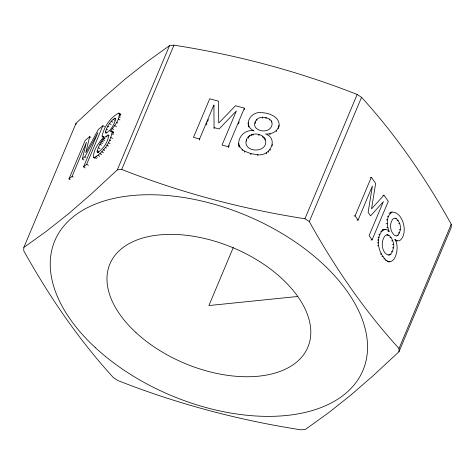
<?xml version="1.0" encoding="UTF-8"?>
<svg xmlns="http://www.w3.org/2000/svg" width="475" height="475" viewBox="0 0 475 475"><rect width="100%" height="100%" fill="white"/><g stroke="black" fill="none" stroke-linecap="round" stroke-linejoin="round"><path stroke-width="0.71" d="M102.725 136.847L104.114 136.468C99.168 142.274 93.373 149.435 93.391 157.308L94.032 157.599C103.431 152.635 110.972 141.663 112.177 131.243L111.696 131.011L110.016 131.569C114.113 126.421 119.676 120.246 119.338 113.353L118.726 113.092C110.206 117.444 104.102 126.884 102.077 136.105L103.823 137.554M23.809 247.493L23.75 250.776C48.996 296.157 78.399 339.287 113.454 377.69L117.836 380.522C176.837 403.798 238.361 420.137 301.025 429.833L305.467 429.382L328.035 413.161L350.027 395.764L373.13 375.731L398.952 351.779L451.191 227.507L451.25 224.224C426.004 178.843 396.601 135.713 361.546 97.31L357.164 94.478C298.163 71.203 236.639 54.863 173.975 45.167L169.533 45.618L146.965 61.839L124.972 79.236L101.87 99.269L76.048 123.221L23.809 247.493L46.378 231.272L68.37 213.875L91.473 193.842L117.295 169.89L169.533 45.618M76.024 124.533L76.048 123.221M199.553 140.101L199.577 139.003L213.898 104.933L214.077 128.713M213.869 106.578L213.887 105.48M238.759 143.278L239.246 147.167C236.402 138.213 244.661 128.844 254.066 130.868C242.167 125.602 250.711 111.055 261.262 112.664C269.159 112.759 280.856 117.123 278.956 126.95M242.197 150.599L242.22 149.506L240.445 147.618L239.275 145.528M244.346 109.778L244.376 108.134L235.499 105.747L218.732 123.084L218.536 101.181L209.695 98.8L193.485 137.364L199.577 139.003M244.53 152.232L244.548 151.139L242.22 149.506M246.525 141.188L246.555 139.543C249.559 131.213 264.302 132.709 265.768 141.152C266.528 154.328 241.781 152.047 246.555 139.543M248.087 123.892L248.11 122.799M248.455 138.207L248.484 136.562M248.787 127.045L248.811 125.946M249.755 136.586L249.779 135.488M250.853 154.743L250.871 153.645L244.548 151.139M251.269 135.791L251.293 134.698M252.961 135.304L252.985 134.205M255.128 123.577L255.164 121.938C257.848 115.324 267.437 116.268 271.457 120.977L272.151 123.417C271.932 132.216 259.896 133.012 255.271 127.229L254.535 124.806L255.164 121.938M256.832 120.395L256.85 119.302M257.824 155.806L257.842 154.713C269.681 156.75 279.062 138.92 265.626 133.986C271.403 134.573 277.958 131.462 278.985 125.305M258.899 135.69L258.917 134.591M262.342 118.239L262.36 117.147M262.598 137.227L262.616 136.135M263.928 138.273L263.952 137.174M264.908 140.042L264.937 138.397M266.012 118.768L266.03 117.675M266.255 153.9L266.273 152.808M268.381 152.374L268.399 151.276M269.378 120.133L269.402 119.041M269.925 134.87L269.948 133.778M270.132 150.373L270.156 149.281M271.439 122.069L271.457 120.977M276.402 131.605L276.42 130.512M278.303 128.636L278.326 127.538M398.952 351.779L399.012 348.496L451.25 224.224M393.514 247.754C395.366 242.321 387.659 228.125 383.42 238.581C380.849 244.156 382.399 253.656 388.972 255.312L390.842 254.196L392.451 251.477L393.514 247.754L392.403 247.867M105.498 131.694L105.462 133.024L106.258 133.16C111.18 129.853 114.819 124.171 115.686 118.334L114.891 118.186C110.105 121.19 107.249 126.469 105.498 131.694L106.596 132.406M400.389 229.621C400.977 225.542 399.386 221.326 396.298 218.613L394.523 218.078L392.896 219.017C389.126 223.939 389.957 231.473 394.689 235.469L396.465 236.027L398.074 235.119L399.475 232.75L400.389 229.621L399.279 229.734M390.337 212.26C403.055 209.707 409.183 234.507 399.398 240.819L397.201 240.789L394.82 239.388C401.096 247.428 393.561 272.199 383.04 256.583C379.109 251.049 377.257 243.853 379.014 237.197C379.59 232.501 384.685 226.32 389.162 231.378L388.051 231.491M389.162 231.378C386.567 225.376 385.943 216.184 392 212.093M97.126 151.43C98.776 145.071 102.291 138.67 107.932 135.031L108.811 135.256C107.801 141.912 103.752 148.527 98.093 152.303L97.203 152.071L97.126 151.43L98.77 152.487M272.08 145.861L272.383 144.566M83.974 159.998L82.329 158.941L86.414 142.316L72.093 176.385L68.982 178.962L70.08 179.675M90.802 137.364L89.704 136.652L85.767 152.707L98.361 129.467L102.891 125.709L104.536 126.772M68.982 178.962L85.191 140.398L89.704 136.652M85.197 167.93L83.552 166.868L97.874 132.798L84.888 156.815L82.329 158.941M83.552 166.868L86.682 164.273L102.891 125.709M117.295 169.89L121.737 169.438L173.975 45.167M206.132 124.972L206.993 122.93M207.563 121.564L208.424 119.522M244.376 108.134L228.166 146.698L222.039 145.053L236.36 110.984L219.106 128.963L214.094 127.615M228.422 147.666L229.271 145.635M238.373 123.987L239.228 121.956M233.302 247.481L208.893 305.556L297.76 296.471M121.737 169.438C180.737 192.713 242.262 209.053 304.926 218.749L357.164 94.478M399.012 348.496C363.957 310.092 334.554 266.962 309.308 221.582L361.546 97.31M356.974 220.192L358.085 220.073L355.098 215.858L371.313 177.294L370.203 177.407M358.085 220.073L372.406 186.004L368.143 212.39L370.595 215.864L383.408 201.572L369.081 235.642L372.085 239.881L370.969 239.994M372.085 239.881L388.295 201.317L383.948 195.172L382.838 195.284M383.948 195.172L371.527 208.899L375.642 183.415L371.313 177.294M353.988 215.971L355.098 215.858M389.019 213.097L390.682 212.925M387.392 216.392L388.503 216.273M395.188 218.726L396.298 218.613M386.377 219.86L387.487 219.747M397.07 220.738L398.181 220.626M386.151 223.778L387.262 223.666M398.632 223.606L399.742 223.493M386.739 227.739L387.849 227.626M383.022 229.657L385.249 229.431M382.375 229.787L384.043 229.621M381.781 230.333L382.897 230.221M380.718 231.355L381.829 231.242M378.824 234.632L379.941 234.519M398.365 232.869L399.475 232.75M386.822 234.953L387.933 234.834M387.849 235.44L388.96 235.327M396.963 235.232L398.074 235.119M377.904 237.31L379.014 237.197M389.957 237.654L391.073 237.542M377.37 240.059L378.48 239.94M391.667 240.849L392.777 240.736M396.091 240.908L397.201 240.789M377.215 242.862L378.326 242.749M377.447 245.735L378.557 245.623M392.487 244.358L393.597 244.245M391.341 251.59L392.451 251.477M380.285 254.078L381.395 253.965M388.621 254.422L390.842 254.196M381.93 256.696L383.04 256.583M383.735 258.958L384.845 258.845M385.498 260.585L386.608 260.466M387.22 261.565L388.33 261.446M388.342 261.957L390.011 261.784M257.842 154.713L250.871 153.645M304.926 218.749L309.308 221.582M119.338 113.353L120.977 114.416M118.726 113.092L119.819 113.804M119.611 114.071L120.703 114.778M119.534 115.235L120.626 115.942M119.1 116.844L120.199 117.551M118.317 118.91L119.961 119.967M114.891 118.186L115.989 118.893M113.258 119.272L114.897 120.335M116.702 122.283L117.8 122.989M111.298 121.167L112.943 122.229M114.73 125.596L116.369 126.659M109.47 123.494L111.114 124.557M112.474 128.725L113.567 129.438M107.813 126.19L108.912 126.896M112.177 131.243L113.816 132.299M111.696 131.011L112.789 131.718M112.415 131.812L113.507 132.519M112.409 132.721L113.501 133.428M106.382 129.188L107.475 129.895M112.159 133.95L113.258 134.657M107.932 135.031L109.024 135.737M110.93 137.382L112.575 138.445M106.145 136.194L107.237 136.901M109.719 140.048L110.817 140.754M102.077 136.105L103.176 136.812M103.954 138.326L105.046 139.038M108.371 142.613L110.01 143.676M102.891 139.602L104.536 140.665M101.852 141.016L103.497 142.078M106.893 145.065L108.538 146.128M100.86 142.548L102.499 143.604M105.325 147.387L106.418 148.093M99.934 144.145L101.579 145.208M103.597 149.649L104.696 150.355M98.301 147.547L99.946 148.604M101.822 151.715L103.467 152.778M97.28 150.456L98.373 151.169M99.993 153.591L101.638 154.654M97.203 152.071L98.301 152.778M98.111 155.272L99.756 156.334M96.395 156.578L97.494 157.284M95.036 157.356L96.68 158.418M94.032 157.599L95.131 158.306M93.391 157.308L94.483 158.015M84.888 156.815L85.981 157.522M86.682 164.273L88.32 165.336M72.093 176.385L73.186 177.092M248.217 125.067L248.496 126.332M135.969 332.607A107.374 62.658 22.8 0 0 307.016 349.06A107.374 62.658 22.8 0 0 183.688 235.006A107.374 62.658 22.8 0 0 135.969 332.607M95.374 347.664A167.147 97.535 22.8 0 0 361.641 373.273A167.147 97.535 22.8 0 0 169.658 195.73A167.147 97.535 22.8 0 0 95.374 347.664"/></g></svg>
